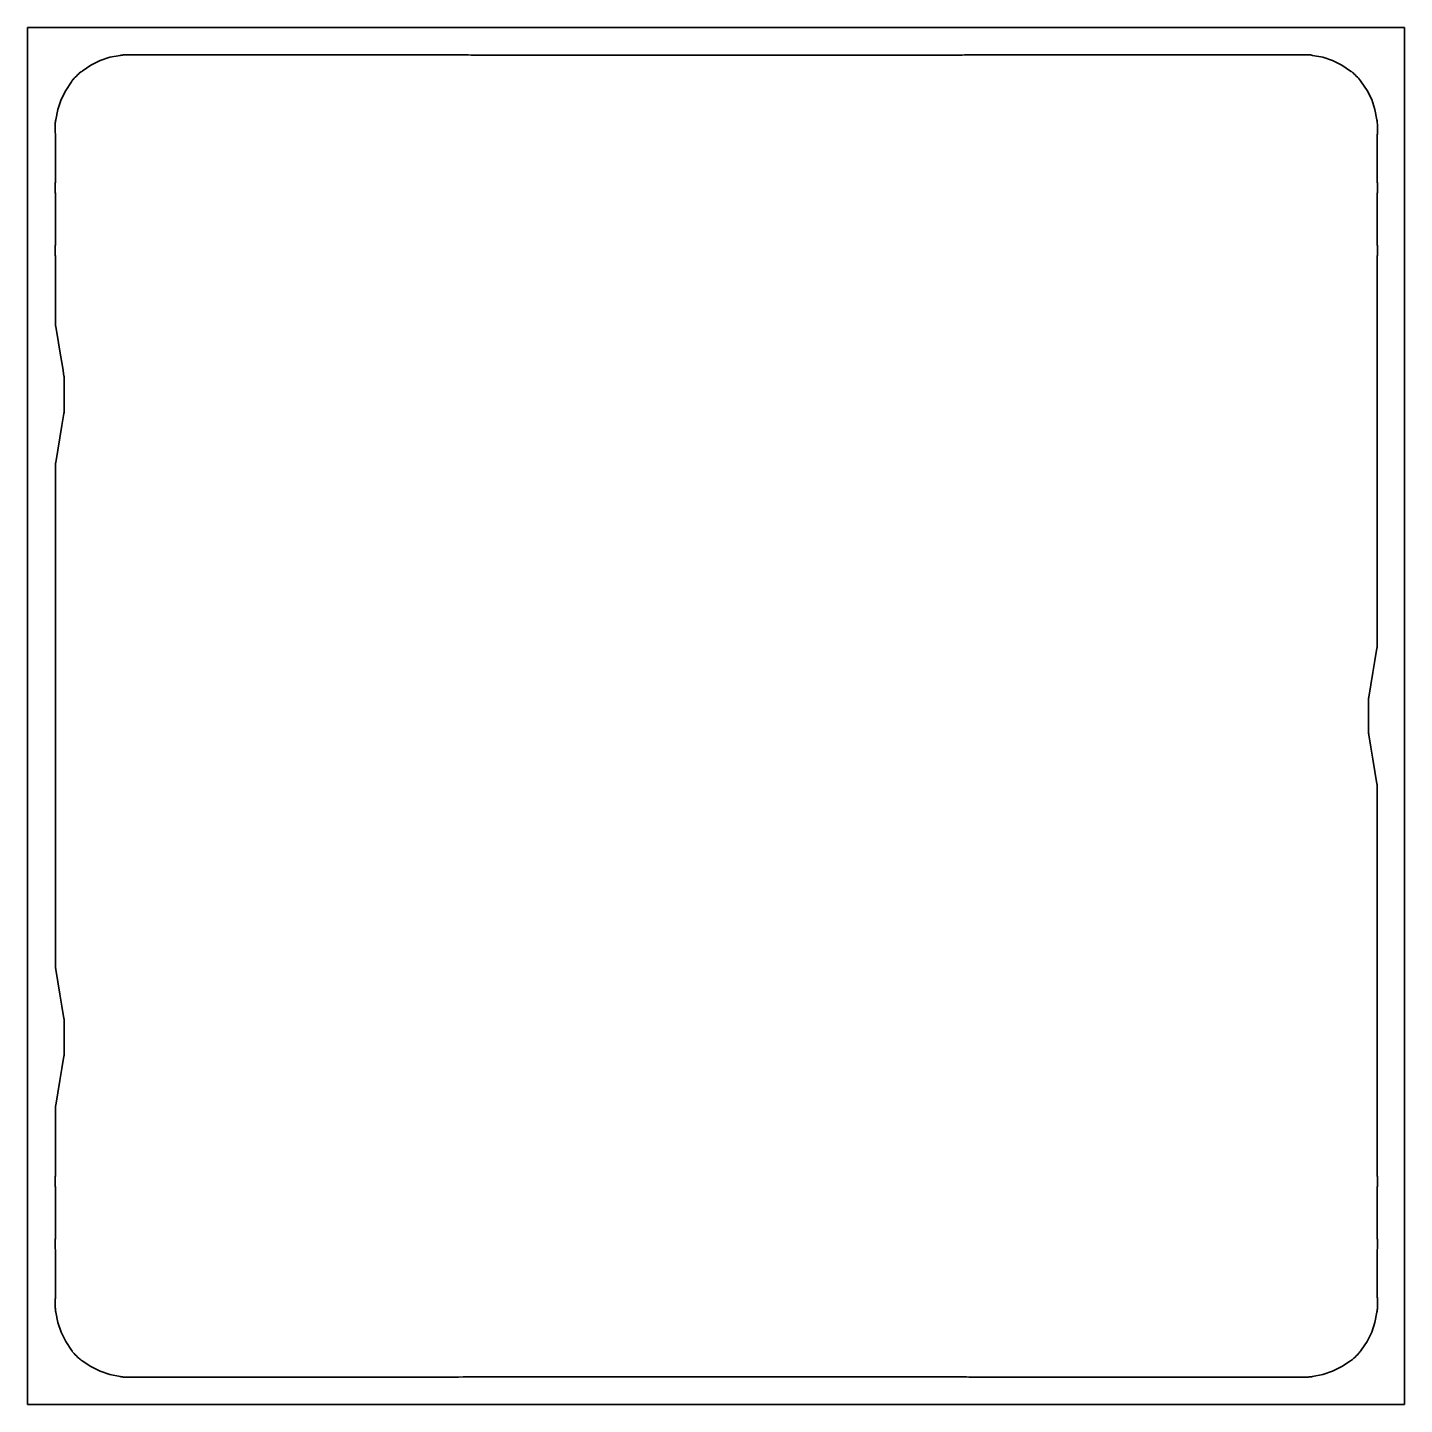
# Model space of a CAD drawing. Header units: millimetres. Extents: x -147 to 357, y -103 to 401.
import ezdxf

# ---------------------------------------------------------------- set-up
doc = ezdxf.new("R2010")
doc.units = ezdxf.units.MM
doc.header["$MEASUREMENT"] = 0
doc.layers.get('0').update_dxf_attribs({"lineweight": 0})
doc.layers.add('safety', color=7, linetype='Continuous', lineweight=0)

msp = doc.modelspace()

# ---------------------------------------------------------------- linework, layer by layer
at = {"color": 1, "lineweight": 35, "true_color": 0xff0000}
msp.add_lwpolyline([(9.01, -93.48), (-20.27, -93.48), (-49.55, -93.48), (-78.83, -93.48), (-108.11, -93.48), (-108.37, -93.48), (-108.63, -93.48), (-108.89, -93.48), (-109.15, -93.48), (-109.47, -93.48), (-109.79, -93.48), (-110.11, -93.48), (-110.42, -93.48), (-110.7, -93.47), (-110.97, -93.47), (-111.24, -93.46), (-111.51, -93.46), (-111.9, -93.45), (-112.29, -93.41), (-112.68, -93.35), (-113.06, -93.26), (-113.06, -93.25), (-113.06, -93.25), (-113.06, -93.25), (-113.07, -93.24), (-116.83, -92.57), (-120.44, -91.37), (-123.84, -89.66), (-126.97, -87.47), (-126.98, -87.47), (-126.99, -87.48), (-127, -87.48), (-127.01, -87.49), (-127.34, -87.28), (-127.66, -87.06), (-127.97, -86.82), (-128.26, -86.55), (-128.68, -86.14), (-129.1, -85.72), (-129.52, -85.3), (-129.93, -84.89), (-130.08, -84.72), (-130.22, -84.55), (-130.36, -84.38), (-130.5, -84.21), (-130.61, -84.08), (-130.71, -83.94), (-130.8, -83.79), (-130.86, -83.63), (-130.86, -83.62), (-130.86, -83.61), (-130.85, -83.6), (-130.85, -83.6), (-133.04, -80.46), (-134.74, -77.06), (-135.95, -73.45), (-136.62, -69.69), (-136.62, -69.69), (-136.63, -69.68), (-136.63, -69.68), (-136.63, -69.68), (-136.72, -69.3), (-136.78, -68.91), (-136.81, -68.52), (-136.83, -68.13), (-136.84, -67.86), (-136.85, -67.59), (-136.85, -67.32), (-136.86, -67.04), (-136.86, -66.73), (-136.86, -66.41), (-136.86, -66.09), (-136.86, -65.77), (-136.86, -65.38), (-136.85, -65), (-136.82, -64.61), (-136.78, -64.23), (-136.78, -64.22), (-136.77, -64.22), (-136.77, -64.22), (-136.77, -64.22), (-136.77, -59.88), (-136.77, -55.55), (-136.77, -51.21), (-136.77, -46.88), (-136.77, -46.87), (-136.78, -46.87), (-136.79, -46.86), (-136.8, -46.86), (-136.84, -46.47), (-136.86, -46.09), (-136.87, -45.71), (-136.87, -45.32), (-136.87, -45.05), (-136.87, -44.78), (-136.87, -44.51), (-136.87, -44.24), (-136.87, -43.85), (-136.86, -43.47), (-136.84, -43.09), (-136.8, -42.7), (-136.79, -42.7), (-136.78, -42.69), (-136.77, -42.69), (-136.77, -42.68), (-136.77, -38.01), (-136.77, -33.33), (-136.77, -28.66), (-136.77, -23.99), (-136.77, -23.98), (-136.78, -23.98), (-136.79, -23.97), (-136.8, -23.97), (-136.84, -23.58), (-136.86, -23.2), (-136.87, -22.82), (-136.87, -22.43), (-136.87, -22.16), (-136.87, -21.89), (-136.87, -21.62), (-136.87, -21.35), (-136.87, -20.96), (-136.86, -20.58), (-136.84, -20.19), (-136.8, -19.81), (-136.79, -19.81), (-136.78, -19.8), (-136.77, -19.8), (-136.77, -19.79), (-136.77, -13.59), (-136.77, -7.4), (-136.77, -1.2), (-136.77, 5), (-136.76, 5.02), (-136.76, 5.07), (-136.76, 5.11), (-136.76, 5.13), (-136.76, 5.17), (-136.76, 5.2), (-136.76, 5.23), (-136.76, 5.26), (-136.76, 5.3), (-136.76, 5.33), (-136.75, 5.36), (-136.75, 5.4), (-136.75, 5.43), (-136.75, 5.46), (-136.75, 5.49), (-136.74, 5.53), (-136.74, 5.56), (-136.74, 5.59), (-136.73, 5.63), (-136.73, 5.66), (-136.73, 5.69), (-136.72, 5.72), (-136.72, 5.76), (-136.72, 5.79), (-136.71, 5.82), (-136.71, 5.86), (-136.7, 5.89), (-136.7, 5.92), (-136.69, 5.95), (-136.69, 5.99), (-136.68, 6.02), (-136.68, 6.05), (-135.93, 10.54), (-135.18, 15.03), (-134.43, 19.52), (-133.68, 24.01), (-133.65, 24.27), (-133.63, 24.53), (-133.61, 24.79), (-133.59, 25.06), (-133.59, 27.97), (-133.59, 30.89), (-133.59, 33.8), (-133.59, 36.72), (-133.61, 36.98), (-133.63, 37.24), (-133.65, 37.5), (-133.68, 37.77), (-134.43, 42.26), (-135.18, 46.74), (-135.93, 51.23), (-136.68, 55.72), (-136.7, 55.98), (-136.72, 56.25), (-136.74, 56.51), (-136.77, 56.77), (-136.77, 102.65), (-136.77, 148.52), (-136.77, 194.39), (-136.77, 240.27), (-136.76, 240.3), (-136.76, 240.33), (-136.76, 240.37), (-136.76, 240.4), (-136.76, 240.43), (-136.76, 240.46), (-136.76, 240.5), (-136.76, 240.53), (-136.76, 240.56), (-136.76, 240.6), (-136.75, 240.63), (-136.75, 240.66), (-136.75, 240.69), (-136.75, 240.73), (-136.75, 240.76), (-136.74, 240.79), (-136.74, 240.83), (-136.74, 240.86), (-136.73, 240.89), (-136.73, 240.92), (-136.73, 240.96), (-136.72, 240.99), (-136.72, 241.02), (-136.72, 241.06), (-136.71, 241.09), (-136.71, 241.12), (-136.7, 241.15), (-136.7, 241.19), (-136.69, 241.22), (-136.69, 241.25), (-136.68, 241.28), (-136.68, 241.32), (-135.93, 245.81), (-135.18, 250.29), (-134.43, 254.78), (-133.68, 259.27), (-133.65, 259.54), (-133.63, 259.8), (-133.61, 260.06), (-133.59, 260.32), (-133.59, 263.24), (-133.59, 266.15), (-133.59, 269.07), (-133.59, 271.98), (-133.59, 272.02), (-133.59, 272.05), (-133.59, 272.08), (-133.59, 272.11), (-133.59, 272.15), (-133.59, 272.18), (-133.59, 272.21), (-133.59, 272.25), (-133.6, 272.28), (-133.6, 272.31), (-133.6, 272.34), (-133.6, 272.38), (-133.6, 272.41), (-133.6, 272.44), (-133.61, 272.48), (-133.61, 272.51), (-133.61, 272.54), (-133.62, 272.57), (-133.62, 272.61), (-133.62, 272.64), (-133.63, 272.67), (-133.63, 272.71), (-133.63, 272.74), (-133.64, 272.77), (-133.64, 272.8), (-133.65, 272.84), (-133.65, 272.87), (-133.65, 272.9), (-133.66, 272.92), (-133.66, 272.97), (-133.67, 273.01), (-133.68, 273.03), (-134.14, 275.84), (-135.18, 282.01), (-136.21, 288.18), (-136.68, 290.99), (-136.68, 291.02), (-136.69, 291.05), (-136.69, 291.09), (-136.7, 291.12), (-136.7, 291.15), (-136.71, 291.18), (-136.71, 291.22), (-136.72, 291.25), (-136.72, 291.28), (-136.72, 291.31), (-136.73, 291.35), (-136.73, 291.38), (-136.73, 291.41), (-136.74, 291.45), (-136.74, 291.48), (-136.74, 291.51), (-136.75, 291.54), (-136.75, 291.58), (-136.75, 291.61), (-136.75, 291.64), (-136.75, 291.68), (-136.76, 291.71), (-136.76, 291.74), (-136.76, 291.77), (-136.76, 291.81), (-136.76, 291.84), (-136.76, 291.87), (-136.76, 291.91), (-136.76, 291.93), (-136.76, 291.97), (-136.76, 292.02), (-136.77, 292.04), (-136.77, 298.24), (-136.77, 304.43), (-136.77, 310.63), (-136.77, 316.83), (-136.77, 316.84), (-136.78, 316.84), (-136.79, 316.85), (-136.8, 316.85), (-136.84, 317.23), (-136.86, 317.62), (-136.87, 318), (-136.87, 318.39), (-136.87, 318.66), (-136.87, 318.93), (-136.87, 319.2), (-136.87, 319.47), (-136.87, 319.85), (-136.86, 320.24), (-136.84, 320.62), (-136.8, 321.01), (-136.79, 321.01), (-136.78, 321.02), (-136.77, 321.02), (-136.77, 321.03), (-136.77, 325.7), (-136.77, 330.37), (-136.77, 335.05), (-136.77, 339.72), (-136.77, 339.73), (-136.78, 339.73), (-136.79, 339.74), (-136.8, 339.74), (-136.84, 340.12), (-136.86, 340.51), (-136.87, 340.89), (-136.87, 341.28), (-136.87, 341.55), (-136.87, 341.82), (-136.87, 342.09), (-136.87, 342.36), (-136.87, 342.75), (-136.86, 343.13), (-136.84, 343.51), (-136.8, 343.9), (-136.79, 343.9), (-136.78, 343.91), (-136.77, 343.91), (-136.77, 343.92), (-136.77, 348.25), (-136.77, 352.59), (-136.77, 356.92), (-136.77, 361.26), (-136.77, 361.26), (-136.77, 361.26), (-136.78, 361.26), (-136.78, 361.26), (-136.82, 361.65), (-136.85, 362.04), (-136.86, 362.42), (-136.86, 362.81), (-136.86, 363.13), (-136.86, 363.45), (-136.86, 363.76), (-136.86, 364.08), (-136.85, 364.36), (-136.85, 364.63), (-136.84, 364.9), (-136.83, 365.17), (-136.83, 365.56), (-136.79, 365.95), (-136.73, 366.34), (-136.63, 366.72), (-136.63, 366.72), (-136.63, 366.72), (-136.62, 366.72), (-136.62, 366.73), (-135.95, 370.49), (-134.74, 374.1), (-133.04, 377.5), (-130.85, 380.63), (-130.85, 380.64), (-130.86, 380.65), (-130.86, 380.66), (-130.86, 380.67), (-130.79, 380.82), (-130.7, 380.97), (-130.61, 381.11), (-130.5, 381.25), (-130.36, 381.42), (-130.22, 381.59), (-130.08, 381.76), (-129.93, 381.92), (-129.52, 382.34), (-129.1, 382.76), (-128.68, 383.18), (-128.26, 383.59), (-128.1, 383.74), (-127.93, 383.89), (-127.76, 384.03), (-127.59, 384.16), (-127.43, 384.25), (-127.28, 384.34), (-127.13, 384.42), (-126.97, 384.51), (-123.84, 386.7), (-120.44, 388.41), (-116.83, 389.61), (-113.07, 390.28), (-113.06, 390.28), (-113.06, 390.29), (-113.06, 390.29), (-113.06, 390.3), (-112.68, 390.38), (-112.29, 390.44), (-111.9, 390.48), (-111.51, 390.5), (-111.24, 390.5), (-110.97, 390.51), (-110.7, 390.51), (-110.42, 390.52), (-110.11, 390.52), (-109.79, 390.52), (-109.47, 390.52), (-109.15, 390.52), (-108.89, 390.52), (-108.63, 390.52), (-108.37, 390.52), (-108.11, 390.52), (-89.81, 390.52), (-49.55, 390.52), (-9.29, 390.52), (9.01, 390.52), (9.94, 390.51), (10.86, 390.51), (11.79, 390.5), (12.72, 390.5), (13.22, 390.48), (14.32, 390.46), (15.42, 390.44), (15.93, 390.43), (60.53, 390.43), (105.13, 390.43), (149.73, 390.43), (194.33, 390.43), (195.13, 390.44), (195.93, 390.46), (196.74, 390.48), (197.54, 390.5), (198.12, 390.5), (199.39, 390.51), (200.66, 390.52), (201.24, 390.52), (230.52, 390.52), (259.8, 390.52), (289.08, 390.52), (318.36, 390.52), (318.62, 390.52), (318.88, 390.52), (319.15, 390.52), (319.41, 390.52), (319.72, 390.52), (320.04, 390.52), (320.36, 390.52), (320.68, 390.52), (320.95, 390.51), (321.22, 390.51), (321.5, 390.5), (321.77, 390.5), (322.16, 390.49), (322.55, 390.45), (322.93, 390.39), (323.32, 390.3), (323.32, 390.29), (323.32, 390.29), (323.32, 390.28), (323.32, 390.28), (327.09, 389.61), (330.69, 388.41), (334.09, 386.7), (337.23, 384.51), (337.24, 384.51), (337.24, 384.52), (337.25, 384.52), (337.26, 384.53), (337.41, 384.45), (337.56, 384.36), (337.71, 384.27), (337.84, 384.16), (338.01, 384.02), (338.18, 383.88), (338.35, 383.74), (338.52, 383.59), (338.94, 383.18), (339.35, 382.76), (339.77, 382.34), (340.19, 381.92), (340.46, 381.64), (340.71, 381.34), (340.93, 381.01), (341.12, 380.67), (341.12, 380.66), (341.11, 380.65), (341.11, 380.64), (341.1, 380.63), (343.29, 377.5), (345, 374.1), (346.2, 370.49), (346.88, 366.73), (346.88, 366.72), (346.88, 366.72), (346.89, 366.72), (346.89, 366.72), (346.97, 366.34), (347.03, 365.95), (347.07, 365.56), (347.09, 365.17), (347.1, 364.9), (347.1, 364.63), (347.11, 364.36), (347.11, 364.08), (347.11, 363.76), (347.11, 363.45), (347.11, 363.13), (347.11, 362.81), (347.12, 362.42), (347.1, 362.04), (347.08, 361.65), (347.04, 361.26), (347.03, 361.26), (347.03, 361.26), (347.02, 361.26), (347.02, 361.26), (347.02, 356.92), (347.02, 352.59), (347.02, 348.25), (347.02, 343.92), (347.03, 343.91), (347.04, 343.91), (347.05, 343.9), (347.06, 343.9), (347.09, 343.51), (347.12, 343.13), (347.13, 342.75), (347.12, 342.36), (347.12, 342.09), (347.12, 341.82), (347.12, 341.55), (347.12, 341.28), (347.13, 340.89), (347.12, 340.51), (347.09, 340.12), (347.06, 339.74), (347.05, 339.74), (347.04, 339.73), (347.03, 339.73), (347.02, 339.72), (347.02, 335.05), (347.02, 330.37), (347.02, 325.7), (347.02, 321.03), (347.03, 321.02), (347.04, 321.02), (347.05, 321.01), (347.06, 321.01), (347.09, 320.62), (347.12, 320.24), (347.13, 319.85), (347.12, 319.47), (347.12, 319.2), (347.12, 318.93), (347.12, 318.66), (347.12, 318.39), (347.13, 318), (347.12, 317.62), (347.09, 317.23), (347.06, 316.85), (347.05, 316.85), (347.04, 316.84), (347.03, 316.84), (347.02, 316.83), (347.02, 281.22), (347.02, 245.62), (347.02, 210.01), (347.02, 174.4), (347.02, 174.38), (347.02, 174.34), (347.02, 174.29), (347.02, 174.27), (347.02, 174.24), (347.02, 174.21), (347.02, 174.17), (347.02, 174.14), (347.01, 174.11), (347.01, 174.08), (347.01, 174.04), (347.01, 174.01), (347.01, 173.98), (347, 173.94), (347, 173.91), (347, 173.88), (347, 173.85), (346.99, 173.81), (346.99, 173.78), (346.99, 173.75), (346.98, 173.71), (346.98, 173.68), (346.98, 173.65), (346.97, 173.62), (346.97, 173.58), (346.96, 173.55), (346.96, 173.52), (346.95, 173.49), (346.95, 173.45), (346.94, 173.42), (346.94, 173.39), (346.93, 173.36), (346.18, 168.87), (345.43, 164.38), (344.68, 159.89), (343.93, 155.4), (343.93, 155.37), (343.92, 155.33), (343.92, 155.3), (343.91, 155.27), (343.91, 155.24), (343.9, 155.2), (343.9, 155.17), (343.89, 155.14), (343.89, 155.11), (343.89, 155.07), (343.88, 155.04), (343.88, 155.01), (343.87, 154.97), (343.87, 154.94), (343.87, 154.91), (343.87, 154.88), (343.86, 154.84), (343.86, 154.81), (343.86, 154.78), (343.86, 154.74), (343.85, 154.71), (343.85, 154.68), (343.85, 154.65), (343.85, 154.61), (343.85, 154.58), (343.85, 154.55), (343.85, 154.51), (343.84, 154.48), (343.84, 154.45), (343.84, 154.42), (343.84, 154.38), (343.84, 154.35), (343.84, 151.43), (343.84, 148.52), (343.84, 145.6), (343.84, 142.69), (343.87, 142.43), (343.89, 142.16), (343.91, 141.9), (343.93, 141.64), (344.68, 137.15), (345.43, 132.66), (346.18, 128.17), (346.93, 123.68), (346.96, 123.42), (346.98, 123.16), (347, 122.9), (347.02, 122.63), (347.02, 87.03), (347.02, 51.42), (347.02, 15.81), (347.02, -19.79), (347.03, -19.8), (347.04, -19.8), (347.05, -19.81), (347.06, -19.81), (347.09, -20.19), (347.12, -20.58), (347.13, -20.96), (347.12, -21.35), (347.12, -21.62), (347.12, -21.89), (347.12, -22.16), (347.12, -22.43), (347.13, -22.82), (347.12, -23.2), (347.09, -23.58), (347.06, -23.97), (347.05, -23.97), (347.04, -23.98), (347.03, -23.98), (347.02, -23.99), (347.02, -28.66), (347.02, -33.33), (347.02, -38.01), (347.02, -42.68), (347.03, -42.69), (347.04, -42.69), (347.05, -42.7), (347.06, -42.7), (347.09, -43.09), (347.12, -43.47), (347.13, -43.85), (347.12, -44.24), (347.12, -44.51), (347.12, -44.78), (347.12, -45.05), (347.12, -45.32), (347.13, -45.71), (347.12, -46.09), (347.09, -46.47), (347.06, -46.86), (347.05, -46.86), (347.04, -46.87), (347.03, -46.87), (347.02, -46.88), (347.02, -51.21), (347.02, -55.55), (347.02, -59.88), (347.02, -64.22), (347.02, -64.22), (347.03, -64.22), (347.03, -64.22), (347.04, -64.23), (347.08, -64.61), (347.1, -65), (347.12, -65.38), (347.11, -65.77), (347.11, -66.09), (347.11, -66.41), (347.11, -66.73), (347.11, -67.04), (347.11, -67.32), (347.1, -67.59), (347.1, -67.86), (347.09, -68.13), (347.08, -68.52), (347.05, -68.91), (346.98, -69.3), (346.89, -69.68), (346.89, -69.68), (346.88, -69.68), (346.88, -69.69), (346.88, -69.69), (346.2, -73.45), (345, -77.06), (343.29, -80.46), (341.1, -83.6), (341.11, -83.6), (341.11, -83.61), (341.12, -83.62), (341.12, -83.63), (340.92, -83.96), (340.69, -84.29), (340.45, -84.59), (340.19, -84.89), (339.77, -85.3), (339.35, -85.72), (338.94, -86.14), (338.52, -86.55), (338.24, -86.83), (337.93, -87.08), (337.61, -87.3), (337.26, -87.49), (337.25, -87.48), (337.24, -87.48), (337.24, -87.47), (337.23, -87.47), (334.09, -89.66), (330.69, -91.37), (327.09, -92.57), (323.32, -93.24), (323.32, -93.25), (323.32, -93.25), (323.32, -93.25), (323.32, -93.26), (322.93, -93.34), (322.55, -93.4), (322.16, -93.44), (321.77, -93.46), (321.5, -93.46), (321.22, -93.47), (320.95, -93.47), (320.68, -93.48), (320.36, -93.48), (320.04, -93.48), (319.72, -93.48), (319.41, -93.48), (319.15, -93.48), (318.88, -93.48), (318.62, -93.48), (318.36, -93.48), (300.06, -93.48), (259.8, -93.48), (219.54, -93.48), (201.24, -93.48), (200.32, -93.47), (199.39, -93.47), (198.47, -93.46), (197.54, -93.46), (196.74, -93.44), (195.93, -93.42), (195.13, -93.4), (194.33, -93.39), (149.73, -93.39), (105.13, -93.39), (60.53, -93.39), (15.93, -93.39), (14.2, -93.41), (12.47, -93.43), (10.74, -93.46)], close=True, dxfattribs=at)
at = {"layer": 'safety', "color": 1, "lineweight": 35, "true_color": 0xff0000}
msp.add_lwpolyline([(357, -103.5), (-147, -103.5), (-147, 400.5), (357, 400.5)], close=True, dxfattribs=at)

doc.saveas('drawing.dxf')
